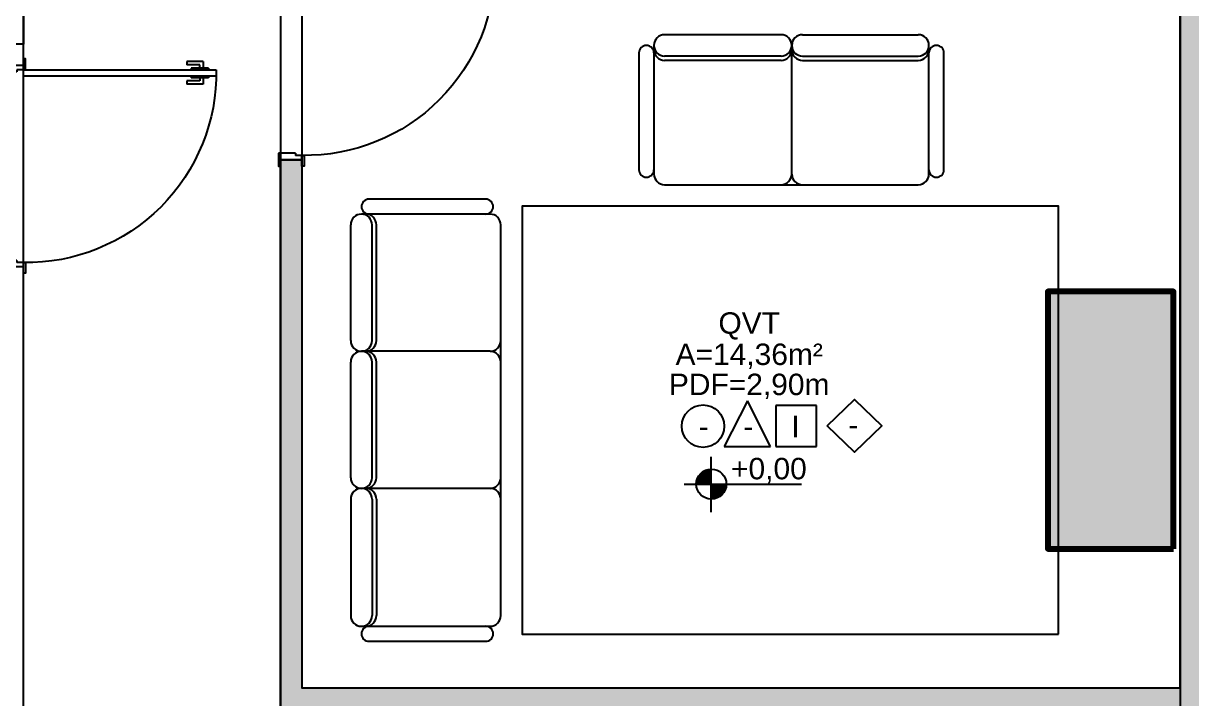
# Model space of a CAD drawing. Extents: x 100 to 738, y -85 to 470.
# Drawn here: x 621.04 to 626.49, y 459.08 to 462.23 of the extents above; entities that cross this region are included whole.
import ezdxf
from ezdxf.enums import TextEntityAlignment as Align

# ---------------------------------------------------------------- set-up
doc = ezdxf.new("R2010")
doc.units = 0
doc.layers.get('0').update_dxf_attribs({"linetype": 'CONTINUOUS'})
for name, color, linetype in [('0704-ARQ-CON', 12, 'CONTINUOUS'), ('A104', 4, 'CONTINUOUS'), ('A1MOBI', 2, 'CONTINUOUS'), ('ARQ-GES', 4, 'CONTINUOUS'), ('ARQ-MOB', 2, 'CONTINUOUS'), ('ARQ-PIS', 1, 'CONTINUOUS'), ('GRF-ACAB', 2, 'CONTINUOUS'), ('GRF-HTC', 253, 'CONTINUOUS'), ('GRF-SMB', 2, 'CONTINUOUS'), ('Pisos', 251, 'CONTINUOUS')]:
    doc.layers.add(name, color=color, linetype=linetype)
doc.styles.add('ARIAL', font='arial.ttf', dxfattribs={"height": 0.1})
doc.styles.add('Arial_1', font='arial.ttf', dxfattribs={"height": 0.075})

# ---------------------------------------------------------------- blocks, each defined once
blk = doc.blocks.new('3600-00-FORCAS_ARMADAS-MAT-LAY-PROPOSTO$0$p.90.10')
for p, q in [((1671.5791, 1812.4482), (1671.5791, 1812.3682)), ((1671.5791, 1812.4282), (1671.5791, 1812.3482)), ((1671.5991, 1812.4482), (1671.5991, 1812.4182)), ((1671.6091, 1812.4182), (1671.5991, 1812.4182)), ((1671.6091, 1812.4182), (1671.6091, 1812.3482)), ((1672.4891, 1812.4182), (1672.4891, 1812.3482)), ((1672.4991, 1812.4182), (1672.4891, 1812.4182)), ((1672.4991, 1812.4482), (1672.4991, 1812.4182)), ((1672.5191, 1812.4482), (1672.5191, 1812.3482))]:
    blk.add_line(p, q)
for points in [[(1672.4991, 1813.3482), (1672.4691, 1813.3482), (1672.4691, 1812.4482), (1672.4991, 1812.4482)], [(1671.5991, 1812.4582), (1671.5491, 1812.4582), (1671.5491, 1812.4482), (1671.5991, 1812.4482)], [(1672.4991, 1812.4582), (1672.5491, 1812.4582), (1672.5491, 1812.4482), (1672.4991, 1812.4482)], [(1671.6091, 1812.3382), (1671.5491, 1812.3382), (1671.5491, 1812.3482), (1671.6091, 1812.3482)], [(1672.4891, 1812.3382), (1672.5491, 1812.3382), (1672.5491, 1812.3482), (1672.4891, 1812.3482)]]:
    blk.add_lwpolyline(points, close=True)
at = {"layer": 'Pisos'}
for p, q in [((1672.4316, 1813.2867), (1672.4316, 1813.2117)), ((1672.4616, 1813.2867), (1672.4316, 1813.2867)), ((1672.4466, 1813.2717), (1672.4466, 1813.2117)), ((1672.4616, 1813.2717), (1672.4466, 1813.2717)), ((1672.4616, 1813.3117), (1672.4616, 1813.2317)), ((1672.4691, 1813.3117), (1672.4616, 1813.3117)), ((1672.5066, 1813.3117), (1672.4991, 1813.3117)), ((1672.5066, 1813.3117), (1672.5066, 1813.2317)), ((1672.5366, 1813.2867), (1672.5066, 1813.2867)), ((1672.5066, 1813.2717), (1672.5216, 1813.2717)), ((1672.5216, 1813.2717), (1672.5216, 1813.2117)), ((1672.5366, 1813.2867), (1672.5366, 1813.2117)), ((1672.4691, 1813.2317), (1672.4616, 1813.2317)), ((1672.5066, 1813.2317), (1672.4991, 1813.2317)), ((1672.4466, 1813.2117), (1672.4316, 1813.2117)), ((1672.5366, 1813.2117), (1672.5216, 1813.2117))]:
    blk.add_line(p, q, dxfattribs=at)
blk.add_arc((1672.4841, 1812.4632), 0.8851, 89.029, 180.971, dxfattribs=at)
blk = doc.blocks.new('BASE ARQ')
at = {"layer": 'GRF-HTC'}
h = blk.add_hatch(color=41, dxfattribs=at)
h.dxf.hatch_style = 1
h.paths.add_polyline_path([(736.2677, 478.451), (736.2677, 485.951), (736.1677, 485.951), (736.1677, 478.451)])
h = blk.add_hatch(color=41, dxfattribs=at)
h.dxf.hatch_style = 1
h.paths.add_polyline_path([(736.1677, 480.947), (732.07, 480.9466), (731.97, 480.9466), (731.97, 483.5118), (732.07, 483.5118), (732.07, 481.047), (736.1677, 481.047)])
at = {"layer": 'A104'}
blk.add_lwpolyline([(736.2677, 478.451), (736.2677, 485.951), (736.1677, 485.951), (736.1677, 478.451)], close=True, dxfattribs=at)
blk.add_lwpolyline([(736.1677, 480.947), (732.07, 480.9466), (732.07, 480.9466), (731.97, 480.9466), (731.97, 483.5118), (732.07, 483.5118), (732.07, 481.047), (736.1677, 481.047), (736.1677, 480.947)], dxfattribs=at)
at = {"layer": 'ARQ-GES'}
blk.add_lwpolyline([(730.67, 484.431), (730.77, 484.431), (730.77, 484.051), (730.67, 484.051)], close=True, dxfattribs=at)
at = {"layer": '0704-ARQ-CON', "xscale": -1, "rotation": 269.9987151311745}
for p in [(-1080.4158, -1188.0266), (-1081.7158, -1188.5266)]:
    blk.add_blockref('3600-00-FORCAS_ARMADAS-MAT-LAY-PROPOSTO$0$p.90.10', p, dxfattribs=at)
blk = doc.blocks.new('sofá2')
for p, q in [((343.5497, -73.161), (343.0047, -73.161)), ((343.5847, -73.231), (342.9847, -73.231)), ((342.9347, -73.281), (342.9347, -74.4643)), ((343.5147, -73.8243), (343.5147, -73.281)), ((343.5347, -73.8243), (343.5347, -73.281)), ((343.6347, -73.8243), (343.6347, -73.281)), ((342.9847, -73.8743), (343.5847, -73.8743)), ((342.9847, -73.8743), (343.5847, -73.8743)), ((343.5147, -73.9243), (343.5147, -74.4643)), ((343.5347, -73.9243), (343.5347, -74.4643)), ((343.6347, -73.9243), (343.6347, -74.4643)), ((342.9847, -74.5143), (343.5847, -74.5143)), ((343.0047, -74.5843), (343.5497, -74.5843))]:
    blk.add_line(p, q)
for centre, radius, start, end in [((343.0047, -73.196), 0.035, 90, 270), ((343.5497, -73.196), 0.035, 270, 90), ((342.9847, -73.281), 0.05, 90, 180), ((343.5647, -73.281), 0.05, 90, 180), ((343.5847, -73.281), 0.05, 0, 180), ((342.9847, -73.8243), 0.05, 180, 270), ((343.5647, -73.8243), 0.05, 180, 270), ((343.5847, -73.8243), 0.05, 180, 0), ((342.9847, -73.9243), 0.05, 90, 180), ((343.5647, -73.9243), 0.05, 90, 180), ((343.5847, -73.9243), 0.05, 0, 180), ((342.9847, -74.4643), 0.05, 180, 270), ((343.5647, -74.4643), 0.05, 180, 270), ((343.5847, -74.4643), 0.05, 180, 0), ((343.0047, -74.5493), 0.035, 90, 270), ((343.5497, -74.5493), 0.035, 270, 90)]:
    blk.add_arc(centre, radius, start, end)
blk = doc.blocks.new('SOF 3L')
for p, q in [((734.2903, 483.2071), (733.7453, 483.2071)), ((734.3253, 483.1371), (733.7253, 483.1371)), ((733.6753, 483.0871), (733.6753, 481.2637)), ((734.2553, 482.5437), (734.2553, 483.0871)), ((734.2753, 482.5437), (734.2753, 483.0871)), ((734.3753, 482.5437), (734.3753, 483.0871)), ((733.7253, 482.4937), (734.3253, 482.4937)), ((733.7253, 482.4937), (734.3253, 482.4937)), ((734.2553, 482.4437), (734.2553, 481.9037)), ((734.2753, 482.4437), (734.2753, 481.9037)), ((734.3753, 482.4437), (734.3753, 481.9037)), ((733.7253, 481.8537), (734.3253, 481.8537)), ((734.2553, 481.8037), (734.2553, 481.2637)), ((734.2753, 481.8037), (734.2753, 481.2637)), ((734.3753, 481.8037), (734.3753, 481.2637)), ((733.7253, 481.2137), (734.3253, 481.2137)), ((733.7453, 481.1437), (734.2903, 481.1437))]:
    blk.add_line(p, q)
for centre, radius, start, end in [((733.7453, 483.1721), 0.035, 90, 270), ((734.2903, 483.1721), 0.035, 270, 90), ((733.7253, 483.0871), 0.05, 90, 180), ((734.3053, 483.0871), 0.05, 90, 180), ((734.3253, 483.0871), 0.05, 0, 180), ((733.7253, 482.5437), 0.05, 180, 270), ((734.3053, 482.5437), 0.05, 180, 270), ((734.3253, 482.5437), 0.05, 180, 0), ((733.7253, 482.4437), 0.05, 90, 180), ((734.3053, 482.4437), 0.05, 90, 180), ((734.3253, 482.4437), 0.05, 0, 180), ((733.7253, 481.9037), 0.05, 180, 270), ((734.3053, 481.9037), 0.05, 180, 270), ((734.3253, 481.9037), 0.05, 180, 0), ((733.7253, 481.8037), 0.05, 90, 180), ((734.3053, 481.8037), 0.05, 90, 180), ((734.3253, 481.8037), 0.05, 0, 180), ((733.7253, 481.2637), 0.05, 180, 270), ((734.3053, 481.2637), 0.05, 180, 270), ((734.3253, 481.2637), 0.05, 180, 0), ((733.7453, 481.1787), 0.035, 90, 270), ((734.2903, 481.1787), 0.035, 270, 90)]:
    blk.add_arc(centre, radius, start, end)
blk = doc.blocks.new('MOB')
at = {"layer": 'GRF-HTC', "lineweight": 211}
h = blk.add_hatch(color=256, dxfattribs=at)
h.dxf.hatch_style = 1
h.paths.add_polyline_path([(736.1364, 482.896), (735.5496, 482.896), (735.5496, 481.696), (736.1364, 481.696)])
at = {"layer": 'A1MOBI'}
blk.add_lwpolyline([(735.5996, 481.297), (735.5996, 483.295), (733.0975, 483.295), (733.0975, 481.297)], close=True, dxfattribs=at)
at = {"layer": 'ARQ-MOB', "color": 1, "lineweight": 211}
blk.add_lwpolyline([(736.1364, 481.696), (736.1364, 482.896), (735.5496, 482.896), (735.5496, 481.696)], close=True, dxfattribs=at)
at = {"layer": 'A1MOBI', "extrusion": (0, 0, -1), "xscale": -1, "zscale": -1, "rotation": 270}
blk.add_blockref('sofá2', (-660.4813, 140.4603), dxfattribs=at)
at = {"layer": 'A1MOBI', "rotation": 180}
blk.add_blockref('SOF 3L', (1466.6728, 964.4714), dxfattribs=at)
blk = doc.blocks.new('SIMB-RODAPE')
at = {"ltscale": 0.5}
blk.add_lwpolyline([(-0.1295, 0), (0, 0.125), (0.1295, 0), (0, -0.125), (-0.1295, 0)], dxfattribs=at)
at = {"style": 'ARIAL'}
blk.add_attdef('-', text='', height=0.1, dxfattribs=at).set_placement((-0.0056, 0.0042), align=Align.MIDDLE_CENTER)
blk = doc.blocks.new('1235-1022-BB-AG_PCA_RELOGIO_E_EMP-TAG-MAT-LAYOUT-PROP-TERREO$0$Cota de Nível')
at = {"layer": 'GRF-SMB', "color": 1}
for p, q in [((12.2231, -0.8908), (12.2231, -0.6606)), ((12.1106, -0.774), (12.5965, -0.774))]:
    blk.add_line(p, q, dxfattribs=at)
at = {"layer": 'GRF-SMB', "color": 1, "const_width": 0.0622}
for points in [[(12.2231, -0.7429, 0.414214), (12.192, -0.774)], [(12.2231, -0.8051, 0.414214), (12.2542, -0.774)]]:
    blk.add_lwpolyline(points, format="xyb", dxfattribs=at)
at = {"layer": 'GRF-SMB', "color": 1}
blk.add_circle((12.2231, -0.774), 0.0622, dxfattribs=at)
blk = doc.blocks.new('1235-1022-BB-AG_PCA_RELOGIO_E_EMP-TAG-MAT-LAYOUT-PROP-TERREO$0$FOX_AMBIENTE_NO_ EXISTENTE0')
at = {"color": 1}
for p, q in [((0.000125, -0.001612), (-0.001798, -0.005386)), ((0.002037, -0.005386), (0.000125, -0.001612)), ((0.005855, -0.001999), (0.00247, -0.001999)), ((0.00247, -0.001999), (0.00247, -0.005386)), ((0.005855, -0.005386), (0.005855, -0.001999)), ((-0.001798, -0.005386), (0.002037, -0.005386)), ((0.00247, -0.005386), (0.005855, -0.005386))]:
    blk.add_line(p, q, dxfattribs=at)
blk.add_circle((-0.003546, -0.003704), 0.001756, dxfattribs=at)
blk = doc.blocks.new('Tag_Ambiente')
at = {"xscale": 1.125, "yscale": 1.125, "zscale": 1.125}
blk.add_blockref('1235-1022-BB-AG_PCA_RELOGIO_E_EMP-TAG-MAT-LAYOUT-PROP-TERREO$0$Cota de Nível', (-13.539, 0.8708), dxfattribs=at)
at = {"layer": 'GRF-ACAB', "color": 1, "xscale": 56.38359374999997, "yscale": 56.38359374999997, "zscale": 56.38359374999997}
blk.add_blockref('1235-1022-BB-AG_PCA_RELOGIO_E_EMP-TAG-MAT-LAYOUT-PROP-TERREO$0$FOX_AMBIENTE_NO_ EXISTENTE0', (0.3732, 0.4791), dxfattribs=at)
at = {"color": 3, "style": 'Arial_1'}
for tag, p in [('AMBIENTE', (0.3887, 0.7016)), ('X', (0.1766, 0.2188)), ('Y', (0.3848, 0.2188)), ('Z', (0.6048, 0.2188))]:
    blk.add_attdef(tag, text='', height=0.1, dxfattribs=at).set_placement(p, align=Align.CENTER)
at = {"style": 'Arial_1'}
for tag, p in [('ÁREA', (0.3887, 0.5557)), ('PÉ-DIREITO', (0.3887, 0.4152))]:
    blk.add_attdef(tag, text='', height=0.1, dxfattribs=at).set_placement(p, align=Align.CENTER)
blk.add_attdef('NÍVEL', (0.3039, 0.0223), '', height=0.1, dxfattribs=at)

msp = doc.modelspace()

# ---------------------------------------------------------------- linework, layer by layer
at = {"layer": 'ARQ-PIS'}
msp.add_lwpolyline([(626.436, 464.0367), (626.436, 462.7367), (622.2383, 462.7367), (622.2383, 456.8367), (621.0383, 456.8367), (621.0383, 464.0367), (626.436, 464.0367)], dxfattribs=at)
msp.add_lwpolyline([(626.436, 462.6367), (622.3383, 462.6367), (622.3383, 459.1327), (626.436, 459.1327)], close=True, dxfattribs=at)

# ---------------------------------------------------------------- block references
for name in ['BASE ARQ', 'MOB']:
    msp.add_blockref(name, (-109.7317, -21.9142))
ref = msp.add_blockref('SIMB-RODAPE', (624.917, 460.3559), dxfattribs=dict(at, xscale=0.9855799017464645, yscale=0.9855799017464645, zscale=0.9855799017464645))
ref.add_attrib('-', '-', dxfattribs={"layer": '0', "color": 2, "height": 0.0986, "style": 'ARIAL'}).set_placement((624.9114, 460.3601), align=Align.MIDDLE_CENTER)
at = {"layer": 'GRF-SMB'}
msp.add_blockref('Tag_Ambiente', (624.0364, 460.0838), dxfattribs=at).add_auto_attribs({'Z': 'I', 'Y': '-', 'X': '-', 'AMBIENTE': 'QVT', 'ÁREA': 'A=14,36m²', 'PÉ-DIREITO': 'PDF=2,90m', 'NÍVEL': '+0,00'})

doc.saveas('drawing.dxf')
